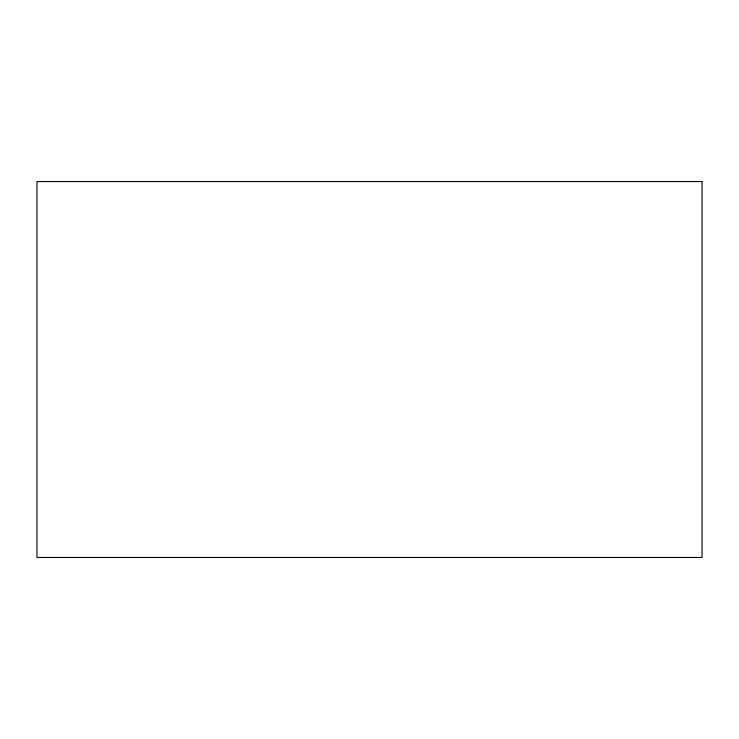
<?xml version="1.0" encoding="UTF-8"?>
<svg xmlns="http://www.w3.org/2000/svg" width="739" height="739" viewBox="0 0 739 739"><rect width="100%" height="100%" fill="white"/><g stroke="black" fill="none" stroke-linecap="round" stroke-linejoin="round"><path stroke-width="1.11" d="M702.05 181.535L36.95 181.535L36.95 557.465L702.05 557.465L702.05 181.535"/></g></svg>
